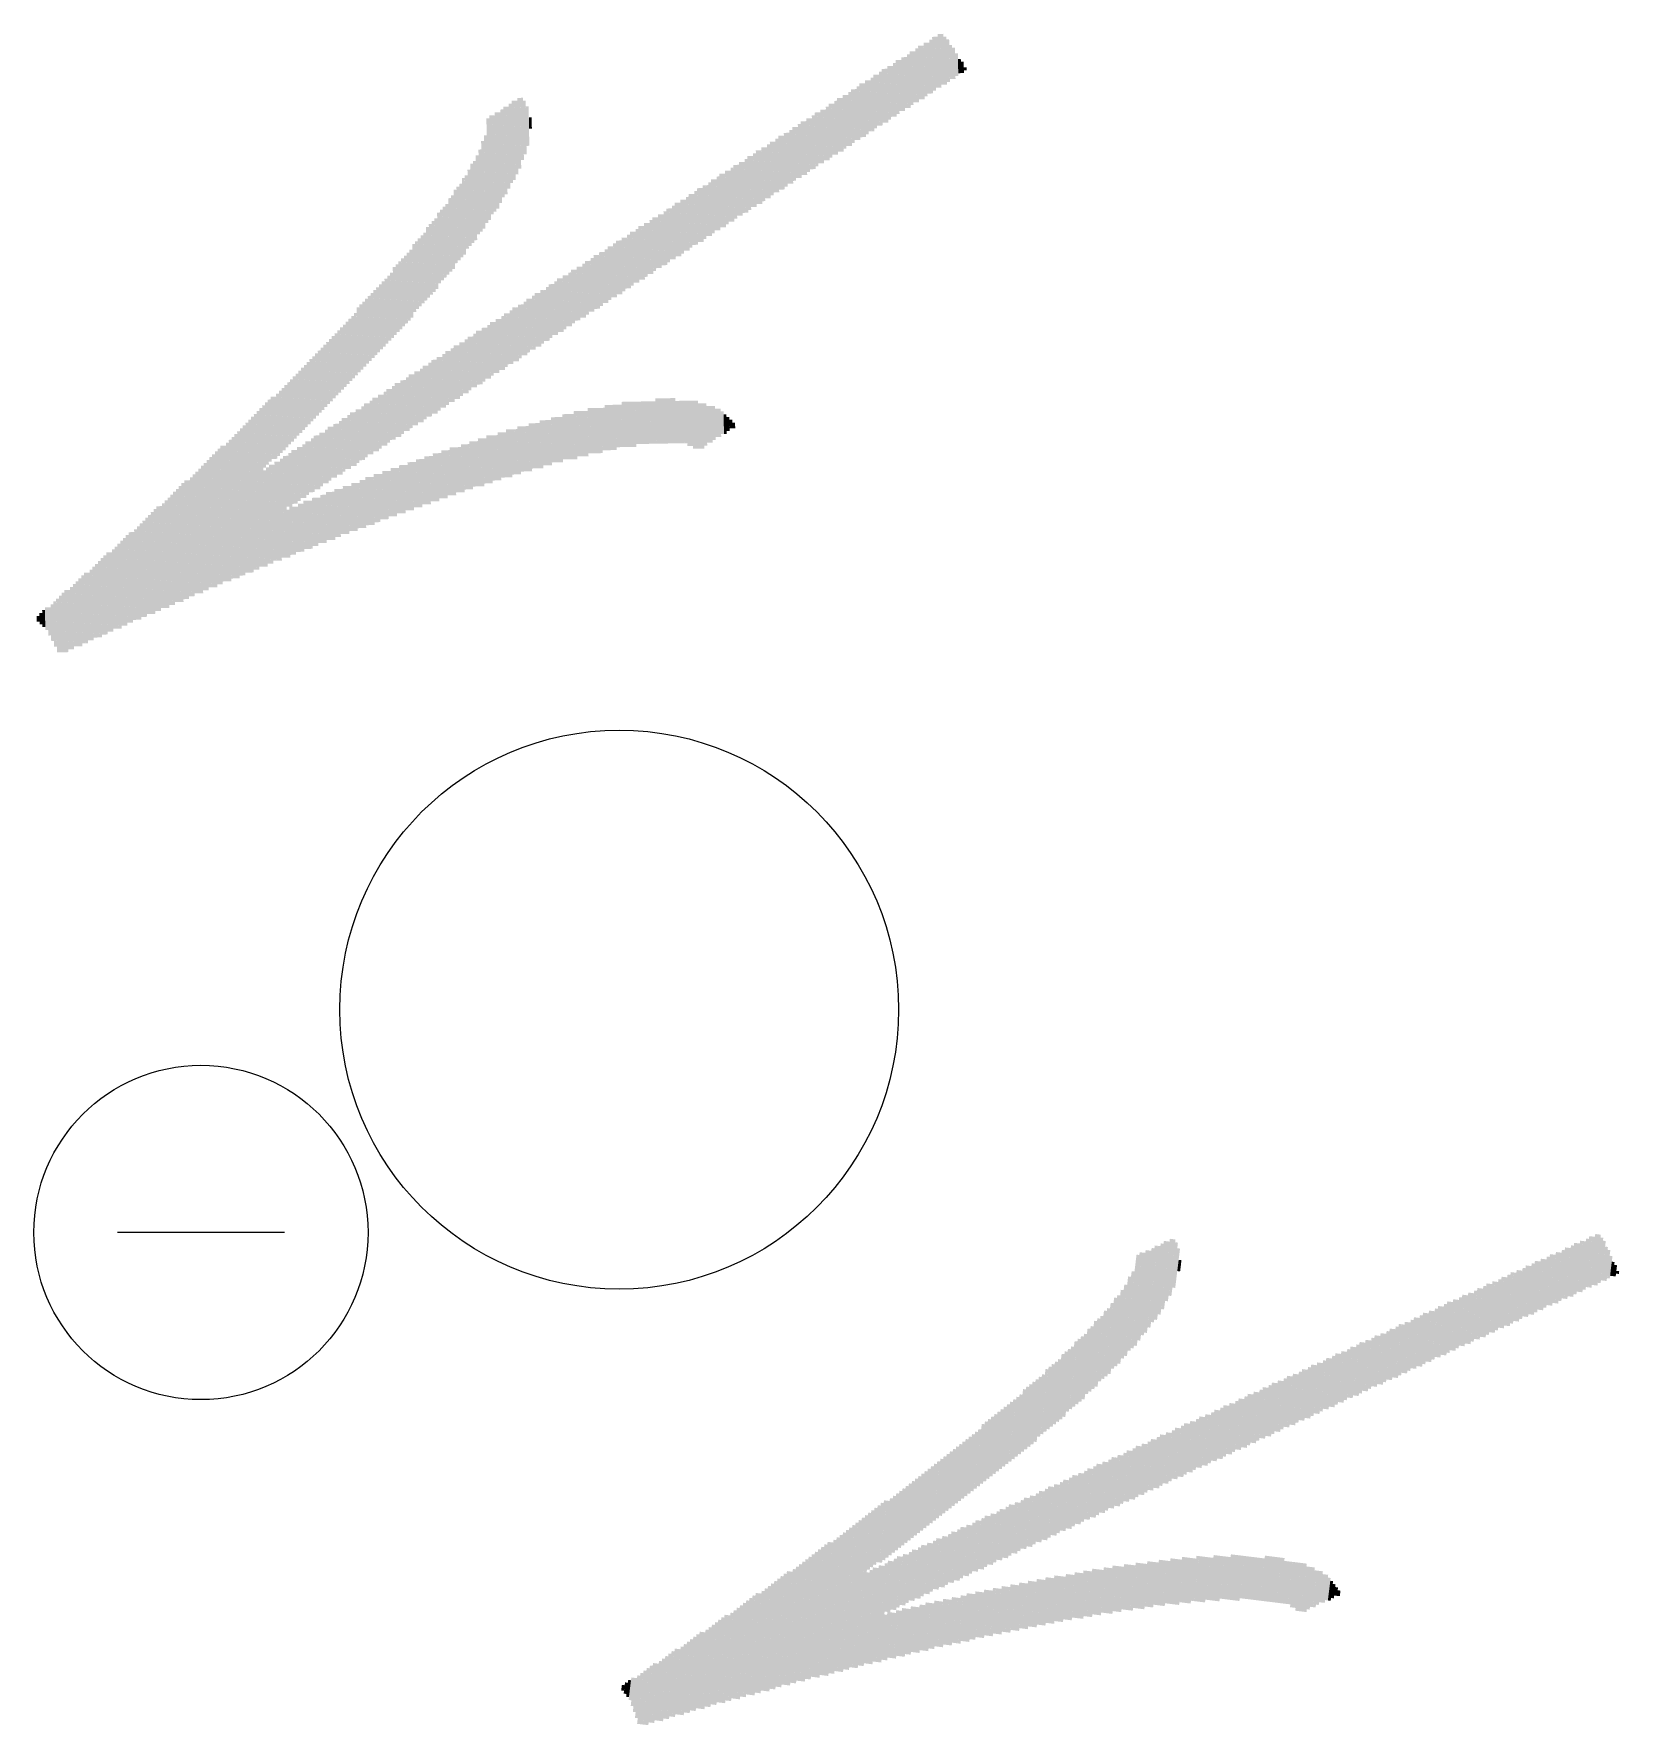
# Model space of a CAD drawing. Extents: x -28.5 to 28.5, y -1.2 to 59.4.
# Drawn here: x 10.22 to 24.45, y 40.71 to 55.89 of the extents above; entities that cross this region are included whole.
import ezdxf

# ---------------------------------------------------------------- set-up
doc = ezdxf.new("R2010")
doc.units = 0
doc.layers.add('17', color=110, linetype='CONTINUOUS')
doc.layers.add('22', color=253, linetype='CONTINUOUS')

# ---------------------------------------------------------------- blocks, each defined once
blk = doc.blocks.new('RECT')
blk.add_solid([(-0.5, -0.5), (0.5, -0.5), (-0.5, 0.5), (0.5, 0.5)])
blk = doc.blocks.new('ROUNDP')
blk.add_circle((0, 0), 0.5)

msp = doc.modelspace()

# ---------------------------------------------------------------- linework, layer by layer
at = {"layer": '22'}
msp.add_line((12.472, 45.134), (10.972, 45.134), dxfattribs=at)
msp.add_circle((11.722, 45.134), 1.5, dxfattribs=at)

# ---------------------------------------------------------------- block references
at = {"layer": '17', "xscale": 5.016, "yscale": 5.016, "rotation": 208}
msp.add_blockref('ROUNDP', (15.4767, 47.1335), dxfattribs=at)
msp.add_blockref('ROUNDP', (15.4767, 47.1335), dxfattribs=at)
at = {"layer": '22', "yscale": 0.0254}
for p, xscale, rotation in [((18.3024, 55.6211), 0.4826, 91), ((18.3276, 55.6342), 0.4572, 91), ((18.3527, 55.6474), 0.4826, 91), ((18.3779, 55.6605), 0.4572, 91), ((18.4035, 55.6482), 0.4318, 91), ((18.0765, 55.4647), 0.4826, 91), ((18.1014, 55.4906), 0.4826, 91), ((18.1266, 55.5037), 0.4572, 91), ((18.1518, 55.5168), 0.4826, 91), ((18.1767, 55.5427), 0.4826, 91), ((18.2021, 55.5431), 0.4826, 91), ((18.2271, 55.569), 0.4826, 91), ((18.2523, 55.5821), 0.4572, 91), ((18.2774, 55.5952), 0.4826, 91), ((18.4289, 55.6487), 0.381, 91), ((18.4546, 55.6364), 0.3048, 91), ((18.4802, 55.6242), 0.2794, 91), ((18.5058, 55.6119), 0.2032, 91), ((17.8252, 55.3079), 0.4826, 91), ((17.8501, 55.3337), 0.4826, 91), ((17.8755, 55.3342), 0.4826, 91), ((17.9005, 55.36), 0.4826, 91), ((17.9257, 55.3732), 0.4572, 91), ((17.9508, 55.3863), 0.4826, 91), ((17.9758, 55.4121), 0.4826, 91), ((18.001, 55.4253), 0.4572, 91), ((18.0261, 55.4384), 0.4826, 91), ((18.0513, 55.4516), 0.4572, 91), ((18.5314, 55.5997), 0.127, 91), ((18.557, 55.5874), 0.1016, 91), ((18.5826, 55.5752), 0.0254, 91), ((17.5991, 55.1642), 0.4572, 91), ((17.6242, 55.1774), 0.4826, 91), ((17.6492, 55.2032), 0.4826, 91), ((17.6746, 55.2037), 0.4826, 91), ((17.6995, 55.2295), 0.4826, 91), ((17.7247, 55.2426), 0.4572, 91), ((17.7499, 55.2558), 0.4826, 91), ((17.7748, 55.2816), 0.4826, 91), ((17.8, 55.2948), 0.4572, 91), ((14.5043, 54.907), 0.7112, 91), ((14.5292, 54.9328), 0.7112, 91), ((14.5542, 54.9587), 0.6604, 91), ((14.5789, 54.9972), 0.635, 91), ((14.6037, 55.0357), 0.5588, 91), ((14.6288, 55.0489), 0.4826, 91), ((17.3729, 55.0206), 0.4826, 91), ((17.3981, 55.0337), 0.4572, 91), ((17.4233, 55.0468), 0.4826, 91), ((17.4482, 55.0727), 0.4826, 91), ((17.4736, 55.0731), 0.4826, 91), ((17.4986, 55.099), 0.4826, 91), ((17.5238, 55.1121), 0.4572, 91), ((17.5489, 55.1253), 0.4826, 91), ((17.5739, 55.1511), 0.4826, 91), ((14.3051, 54.6749), 0.9144, 91), ((14.3298, 54.7134), 0.889, 91), ((14.355, 54.7266), 0.8636, 91), ((14.38, 54.7524), 0.8636, 91), ((14.4049, 54.7782), 0.8128, 91), ((14.4296, 54.8168), 0.7874, 91), ((14.4546, 54.8426), 0.7874, 91), ((14.4796, 54.8684), 0.7366, 91), ((14.654, 55.062), 0.3556, 91), ((14.679, 55.0879), 0.1016, 91), ((17.1216, 54.8638), 0.4826, 91), ((17.147, 54.8642), 0.4826, 91), ((17.172, 54.89), 0.4826, 91), ((17.1972, 54.9032), 0.4572, 91), ((17.2223, 54.9163), 0.4826, 91), ((17.2473, 54.9422), 0.4826, 91), ((17.2725, 54.9553), 0.4572, 91), ((17.2976, 54.9684), 0.4826, 91), ((17.3228, 54.9816), 0.4572, 91), ((17.348, 54.9947), 0.4826, 91), ((14.2813, 54.5855), 0.7874, 91), ((16.8957, 54.7074), 0.4826, 91), ((16.9207, 54.7332), 0.4826, 91), ((16.9461, 54.7337), 0.4826, 91), ((16.971, 54.7595), 0.4826, 91), ((16.9962, 54.7727), 0.4572, 91), ((17.0214, 54.7858), 0.4826, 91), ((17.0463, 54.8116), 0.4826, 91), ((17.0715, 54.8248), 0.4572, 91), ((17.0967, 54.8379), 0.4826, 91), ((14.2075, 54.4445), 0.7112, 91), ((14.2322, 54.4831), 0.7366, 91), ((14.2567, 54.5343), 0.7874, 91), ((16.6444, 54.5506), 0.4826, 91), ((16.6696, 54.5637), 0.4572, 91), ((16.6948, 54.5769), 0.4826, 91), ((16.7197, 54.6027), 0.4826, 91), ((16.7451, 54.6031), 0.4826, 91), ((16.7701, 54.629), 0.4826, 91), ((16.7953, 54.6421), 0.4572, 91), ((16.8204, 54.6553), 0.4826, 91), ((16.8454, 54.6811), 0.4826, 91), ((16.8706, 54.6942), 0.4572, 91), ((14.1333, 54.3289), 0.6858, 91), ((14.158, 54.3675), 0.7112, 91), ((14.183, 54.3933), 0.7112, 91), ((16.3931, 54.3938), 0.4826, 91), ((16.4185, 54.3942), 0.4826, 91), ((16.4435, 54.4201), 0.4826, 91), ((16.4687, 54.4332), 0.4572, 91), ((16.4938, 54.4463), 0.4826, 91), ((16.5188, 54.4722), 0.4826, 91), ((16.544, 54.4853), 0.4572, 91), ((16.5691, 54.4985), 0.4826, 91), ((16.5943, 54.5116), 0.4572, 91), ((16.6195, 54.5247), 0.4826, 91), ((14.0092, 54.1616), 0.6604, 91), ((14.0342, 54.1875), 0.6604, 91), ((14.0591, 54.2133), 0.6604, 91), ((14.0838, 54.2518), 0.6858, 91), ((14.1086, 54.2904), 0.6604, 91), ((16.1922, 54.2632), 0.4826, 91), ((16.2176, 54.2637), 0.4826, 91), ((16.2425, 54.2895), 0.4826, 91), ((16.2677, 54.3027), 0.4572, 91), ((16.2929, 54.3158), 0.4826, 91), ((16.3178, 54.3416), 0.4826, 91), ((16.343, 54.3548), 0.4572, 91), ((16.3682, 54.3679), 0.4826, 91), ((13.9101, 54.0202), 0.635, 91), ((13.935, 54.046), 0.635, 91), ((13.9598, 54.0846), 0.6604, 91), ((13.9847, 54.1104), 0.6604, 91), ((15.9663, 54.1069), 0.4826, 91), ((15.9912, 54.1327), 0.4826, 91), ((16.0166, 54.1332), 0.4826, 91), ((16.0416, 54.159), 0.4826, 91), ((16.0667, 54.1721), 0.4572, 91), ((16.0919, 54.1853), 0.4826, 91), ((16.1169, 54.2111), 0.4826, 91), ((16.142, 54.2243), 0.4572, 91), ((16.1672, 54.2374), 0.4826, 91), ((13.7857, 53.8656), 0.635, 91), ((13.8107, 53.8914), 0.635, 91), ((13.8357, 53.9173), 0.635, 91), ((13.8602, 53.9685), 0.635, 91), ((13.8851, 53.9943), 0.635, 91), ((15.715, 53.9501), 0.4826, 91), ((15.7401, 53.9632), 0.4572, 91), ((15.7653, 53.9764), 0.4826, 91), ((15.7903, 54.0022), 0.4826, 91), ((15.8154, 54.0153), 0.4572, 91), ((15.8406, 54.0285), 0.4826, 91), ((15.8658, 54.0416), 0.4572, 91), ((15.891, 54.0548), 0.4826, 91), ((15.9159, 54.0806), 0.4826, 91), ((15.9411, 54.0937), 0.4572, 91), ((13.6612, 53.7237), 0.6096, 91), ((13.6862, 53.7495), 0.6096, 91), ((13.7111, 53.7754), 0.6096, 91), ((13.7361, 53.8012), 0.6096, 91), ((13.7608, 53.8397), 0.635, 91), ((15.4637, 53.7933), 0.4826, 91), ((15.4891, 53.7937), 0.4826, 91), ((15.514, 53.8195), 0.4826, 91), ((15.5392, 53.8327), 0.4572, 91), ((15.5644, 53.8458), 0.4826, 91), ((15.5893, 53.8717), 0.4826, 91), ((15.6145, 53.8848), 0.4572, 91), ((15.6397, 53.8979), 0.4826, 91), ((15.6646, 53.9238), 0.4826, 91), ((15.69, 53.9242), 0.4826, 91), ((13.5618, 53.5949), 0.6096, 91), ((13.5868, 53.6208), 0.6096, 91), ((13.6117, 53.6466), 0.6096, 91), ((13.6363, 53.6979), 0.6096, 91), ((15.2378, 53.6369), 0.4826, 91), ((15.2627, 53.6627), 0.4826, 91), ((15.2881, 53.6632), 0.4826, 91), ((15.3131, 53.689), 0.4826, 91), ((15.3382, 53.7022), 0.4572, 91), ((15.3634, 53.7153), 0.4826, 91), ((15.3884, 53.7411), 0.4826, 91), ((15.4135, 53.7543), 0.4572, 91), ((15.4387, 53.7674), 0.4826, 91), ((13.4373, 53.453), 0.5842, 91), ((13.462, 53.4916), 0.6096, 91), ((13.487, 53.5174), 0.6096, 91), ((13.5119, 53.5433), 0.6096, 91), ((13.5369, 53.5691), 0.6096, 91), ((15.0368, 53.5064), 0.4826, 91), ((15.0618, 53.5322), 0.4826, 91), ((15.0869, 53.5453), 0.4572, 91), ((15.1121, 53.5585), 0.4826, 91), ((15.1373, 53.5716), 0.4572, 91), ((15.1625, 53.5848), 0.4826, 91), ((15.1874, 53.6106), 0.4826, 91), ((15.2126, 53.6238), 0.4572, 91), ((13.2876, 53.298), 0.5842, 91), ((13.3125, 53.3238), 0.5842, 91), ((13.3375, 53.3497), 0.5842, 91), ((13.3624, 53.3755), 0.5842, 91), ((13.3874, 53.4014), 0.5842, 91), ((13.4123, 53.4272), 0.5842, 91), ((14.7855, 53.3496), 0.4826, 91), ((14.8107, 53.3627), 0.4572, 91), ((14.8359, 53.3758), 0.4826, 91), ((14.8608, 53.4017), 0.4826, 91), ((14.886, 53.4148), 0.4572, 91), ((14.9112, 53.428), 0.4826, 91), ((14.9361, 53.4538), 0.4826, 91), ((14.9615, 53.4542), 0.4826, 91), ((14.9865, 53.4801), 0.4826, 91), ((15.0116, 53.4932), 0.4572, 91), ((13.1379, 53.143), 0.5842, 91), ((13.1628, 53.1688), 0.5842, 91), ((13.1878, 53.1946), 0.5842, 91), ((13.2127, 53.2205), 0.5842, 91), ((13.2377, 53.2463), 0.5842, 91), ((13.2626, 53.2722), 0.5842, 91), ((14.5342, 53.1927), 0.4826, 91), ((14.5596, 53.1932), 0.4826, 91), ((14.5846, 53.219), 0.4826, 91), ((14.6097, 53.2322), 0.4572, 91), ((14.6349, 53.2453), 0.4826, 91), ((14.6599, 53.2712), 0.4826, 91), ((14.685, 53.2843), 0.4572, 91), ((14.7102, 53.2974), 0.4826, 91), ((14.7352, 53.3233), 0.4826, 91), ((14.7606, 53.3237), 0.4826, 91), ((13.0133, 53.0011), 0.5588, 91), ((13.0383, 53.0269), 0.5588, 91), ((13.0632, 53.0528), 0.5588, 91), ((13.0882, 53.0786), 0.5588, 91), ((13.1131, 53.1044), 0.5588, 91), ((14.3083, 53.0364), 0.4826, 91), ((14.3333, 53.0622), 0.4826, 91), ((14.3584, 53.0754), 0.4572, 91), ((14.3836, 53.0885), 0.4826, 91), ((14.4088, 53.1016), 0.4572, 91), ((14.434, 53.1148), 0.4826, 91), ((14.4589, 53.1406), 0.4826, 91), ((14.4841, 53.1538), 0.4572, 91), ((14.5093, 53.1669), 0.4826, 91), ((12.8636, 52.846), 0.5588, 91), ((12.8886, 52.8719), 0.5588, 91), ((12.9135, 52.8977), 0.5588, 91), ((12.9385, 52.9236), 0.5588, 91), ((12.9634, 52.9494), 0.5588, 91), ((12.9884, 52.9752), 0.5588, 91), ((14.057, 52.8796), 0.4826, 91), ((14.0822, 52.8927), 0.4572, 91), ((14.1073, 52.9059), 0.4826, 91), ((14.1323, 52.9317), 0.4826, 91), ((14.1575, 52.9448), 0.4572, 91), ((14.1826, 52.958), 0.4826, 91), ((14.2076, 52.9838), 0.4826, 91), ((14.233, 52.9843), 0.4826, 91), ((14.258, 53.0101), 0.4826, 91), ((14.2831, 53.0232), 0.4572, 91), ((12.7139, 52.691), 0.5588, 91), ((12.7388, 52.7168), 0.5588, 91), ((12.7638, 52.7427), 0.5588, 91), ((12.7887, 52.7685), 0.5588, 91), ((12.8137, 52.7944), 0.5588, 91), ((12.8386, 52.8202), 0.5588, 91), ((13.8311, 52.7232), 0.4826, 91), ((13.856, 52.749), 0.4826, 91), ((13.8812, 52.7622), 0.4572, 91), ((13.9064, 52.7753), 0.4826, 91), ((13.9313, 52.8012), 0.4826, 91), ((13.9565, 52.8143), 0.4572, 91), ((13.9817, 52.8274), 0.4826, 91), ((14.0066, 52.8533), 0.4826, 91), ((14.032, 52.8537), 0.4826, 91), ((12.5642, 52.536), 0.5588, 91), ((12.5891, 52.5618), 0.5588, 91), ((12.6141, 52.5876), 0.5588, 91), ((12.639, 52.6135), 0.5588, 91), ((12.664, 52.6393), 0.5588, 91), ((12.6889, 52.6652), 0.5588, 91), ((13.6047, 52.5922), 0.4826, 91), ((13.6299, 52.6054), 0.4572, 91), ((13.6551, 52.6185), 0.4826, 91), ((13.6803, 52.6317), 0.4572, 91), ((13.7054, 52.6448), 0.4826, 91), ((13.7304, 52.6706), 0.4826, 91), ((13.7556, 52.6838), 0.4572, 91), ((13.7807, 52.6969), 0.4826, 91), ((13.8057, 52.7228), 0.4826, 91), ((12.4394, 52.4068), 0.5588, 91), ((12.4644, 52.4326), 0.5588, 91), ((12.4893, 52.4584), 0.5588, 91), ((12.5143, 52.4843), 0.5588, 91), ((12.5392, 52.5101), 0.5588, 91), ((13.3788, 52.4359), 0.4826, 91), ((13.4038, 52.4617), 0.4826, 91), ((13.429, 52.4748), 0.4572, 91), ((13.4541, 52.488), 0.4826, 91), ((13.4791, 52.5138), 0.4826, 91), ((13.5045, 52.5143), 0.4826, 91), ((13.5294, 52.5401), 0.4826, 91), ((13.5546, 52.5533), 0.4572, 91), ((13.5798, 52.5664), 0.4826, 91), ((12.2718, 51.8195), 1.4224, 91), ((12.2892, 52.2771), 0.5588, 91), ((12.3142, 52.303), 0.5588, 91), ((12.3391, 52.3288), 0.5588, 91), ((12.3641, 52.3546), 0.5588, 91), ((12.3895, 52.3551), 0.5588, 91), ((12.4145, 52.3809), 0.5588, 91), ((13.1275, 52.2791), 0.4826, 91), ((13.1527, 52.2922), 0.4572, 91), ((13.1779, 52.3053), 0.4826, 91), ((13.2028, 52.3312), 0.4826, 91), ((13.228, 52.3443), 0.4572, 91), ((13.2532, 52.3575), 0.4826, 91), ((13.2781, 52.3833), 0.4826, 91), ((13.3035, 52.3837), 0.4826, 91), ((13.3285, 52.4096), 0.4826, 91), ((13.3537, 52.4227), 0.4572, 91), ((15.2098, 52.3281), 0.4064, 91), ((15.2352, 52.3285), 0.4064, 91), ((15.2606, 52.329), 0.4064, 91), ((15.286, 52.3294), 0.4064, 91), ((15.3114, 52.3299), 0.4064, 91), ((15.3366, 52.343), 0.381, 91), ((15.3617, 52.3562), 0.4064, 91), ((15.3871, 52.3566), 0.4064, 91), ((15.4125, 52.357), 0.4064, 91), ((15.4379, 52.3575), 0.4064, 91), ((15.4631, 52.3706), 0.381, 91), ((15.4885, 52.3711), 0.381, 91), ((15.5137, 52.3842), 0.4064, 91), ((15.5391, 52.3847), 0.4064, 91), ((15.5645, 52.3851), 0.4064, 91), ((15.5899, 52.3855), 0.4064, 91), ((15.6152, 52.386), 0.4064, 91), ((15.6404, 52.3991), 0.381, 91), ((15.6658, 52.3996), 0.381, 91), ((15.6912, 52.4), 0.381, 91), ((15.7166, 52.4005), 0.381, 91), ((15.742, 52.4009), 0.381, 91), ((15.7674, 52.4013), 0.381, 91), ((15.7928, 52.4018), 0.381, 91), ((15.818, 52.4149), 0.4064, 91), ((15.8434, 52.4154), 0.4064, 91), ((15.8688, 52.4158), 0.4064, 91), ((15.8942, 52.4163), 0.4064, 91), ((15.9196, 52.4167), 0.4064, 91), ((15.945, 52.4171), 0.4064, 91), ((15.9704, 52.4176), 0.4064, 91), ((15.996, 52.4053), 0.381, 91), ((16.0214, 52.4058), 0.381, 91), ((16.0468, 52.4062), 0.381, 91), ((16.0722, 52.4067), 0.381, 91), ((16.0978, 52.3944), 0.4064, 91), ((16.1232, 52.3949), 0.4064, 91), ((16.1488, 52.3826), 0.4318, 91), ((16.1742, 52.383), 0.4318, 91), ((16.1998, 52.3708), 0.4064, 91), ((16.2252, 52.3712), 0.4064, 91), ((16.2504, 52.3844), 0.381, 91), ((16.2758, 52.3848), 0.3302, 91), ((16.3012, 52.3853), 0.3302, 91), ((16.3263, 52.3984), 0.3048, 91), ((16.3517, 52.3988), 0.254, 91), ((16.3771, 52.3993), 0.254, 91), ((12.1212, 51.7153), 1.3208, 91), ((12.1464, 51.7284), 1.3462, 91), ((12.1716, 51.7416), 1.3716, 91), ((12.1965, 51.7674), 1.3716, 91), ((12.2217, 51.7806), 1.397, 91), ((12.2467, 51.8064), 1.397, 91), ((12.8762, 52.1222), 0.4826, 91), ((12.9014, 52.1354), 0.4572, 91), ((12.9266, 52.1485), 0.4826, 91), ((12.9518, 52.1617), 0.4572, 91), ((12.9769, 52.1748), 0.4826, 91), ((13.0019, 52.2007), 0.4826, 91), ((13.0271, 52.2138), 0.4572, 91), ((13.0522, 52.2269), 0.4826, 91), ((13.0772, 52.2528), 0.4826, 91), ((13.1026, 52.2532), 0.4826, 91), ((14.5778, 52.1519), 0.4318, 91), ((14.6029, 52.1651), 0.4064, 91), ((14.6283, 52.1655), 0.4064, 91), ((14.6537, 52.166), 0.4064, 91), ((14.6789, 52.1791), 0.4318, 91), ((14.7041, 52.1923), 0.4064, 91), ((14.7295, 52.1927), 0.4064, 91), ((14.7549, 52.1931), 0.4064, 91), ((14.7801, 52.2063), 0.4318, 91), ((14.8052, 52.2194), 0.4064, 91), ((14.8306, 52.2199), 0.4064, 91), ((14.856, 52.2203), 0.4064, 91), ((14.881, 52.2462), 0.4064, 91), ((14.9064, 52.2466), 0.4064, 91), ((14.9318, 52.247), 0.4064, 91), ((14.9572, 52.2475), 0.4064, 91), ((14.9821, 52.2733), 0.4064, 91), ((15.0075, 52.2738), 0.4064, 91), ((15.0329, 52.2742), 0.4064, 91), ((15.0583, 52.2747), 0.4064, 91), ((15.0835, 52.2878), 0.4318, 91), ((15.1087, 52.3009), 0.4064, 91), ((15.1341, 52.3014), 0.4064, 91), ((15.1594, 52.3018), 0.4064, 91), ((15.1848, 52.3023), 0.4064, 91), ((16.4025, 52.3997), 0.2032, 91), ((16.4281, 52.3875), 0.1778, 91), ((16.4535, 52.3879), 0.127, 91), ((16.4789, 52.3884), 0.0762, 91), ((16.5046, 52.3761), 0.0508, 91), ((11.9708, 51.5984), 1.2446, 91), ((11.9958, 51.6242), 1.2446, 91), ((12.021, 51.6373), 1.27, 91), ((12.0461, 51.6505), 1.2954, 91), ((12.0711, 51.6763), 1.2954, 91), ((12.0963, 51.6895), 1.3208, 91), ((12.6503, 51.9659), 0.4826, 91), ((12.6753, 51.9917), 0.4826, 91), ((12.7005, 52.0049), 0.4572, 91), ((12.7256, 52.018), 0.4826, 91), ((12.7506, 52.0438), 0.4826, 91), ((12.776, 52.0443), 0.4826, 91), ((12.8009, 52.0701), 0.4826, 91), ((12.8261, 52.0833), 0.4572, 91), ((12.8513, 52.0964), 0.4826, 91), ((14.0725, 51.9907), 0.4318, 91), ((14.0977, 52.0038), 0.4064, 91), ((14.1231, 52.0043), 0.4064, 91), ((14.1483, 52.0174), 0.4318, 91), ((14.1734, 52.0306), 0.4064, 91), ((14.1988, 52.031), 0.4064, 91), ((14.224, 52.0442), 0.4318, 91), ((14.2494, 52.0446), 0.4318, 91), ((14.2746, 52.0577), 0.4064, 91), ((14.2997, 52.0709), 0.4318, 91), ((14.3251, 52.0713), 0.4318, 91), ((14.3503, 52.0845), 0.4064, 91), ((14.3757, 52.0849), 0.4064, 91), ((14.4009, 52.0981), 0.4318, 91), ((14.4261, 52.1112), 0.4064, 91), ((14.4515, 52.1116), 0.4064, 91), ((14.4766, 52.1248), 0.4318, 91), ((14.502, 52.1252), 0.4318, 91), ((14.5272, 52.1384), 0.4064, 91), ((14.5526, 52.1388), 0.4064, 91), ((11.7948, 51.4937), 1.143, 91), ((11.82, 51.5068), 1.1684, 91), ((11.8452, 51.52), 1.1938, 91), ((11.8701, 51.5458), 1.1938, 91), ((11.8953, 51.5589), 1.2192, 91), ((11.9203, 51.5848), 1.2192, 91), ((11.9457, 51.5852), 1.2192, 91), ((12.4529, 51.6322), 0.889, 91), ((12.4781, 51.6453), 0.9144, 91), ((12.4995, 51.8743), 0.4572, 91), ((12.5284, 51.6716), 0.9144, 91), ((12.5496, 51.9133), 0.4826, 91), ((12.575, 51.9138), 0.4826, 91), ((12.6, 51.9396), 0.4826, 91), ((12.6252, 51.9527), 0.4572, 91), ((13.6684, 51.8566), 0.4318, 91), ((13.6938, 51.8571), 0.4318, 91), ((13.719, 51.8702), 0.4064, 91), ((13.7441, 51.8834), 0.4318, 91), ((13.7695, 51.8838), 0.4318, 91), ((13.7947, 51.8969), 0.4064, 91), ((13.8199, 51.9101), 0.4318, 91), ((13.8453, 51.9105), 0.4318, 91), ((13.8704, 51.9237), 0.4064, 91), ((13.8956, 51.9368), 0.4318, 91), ((13.921, 51.9373), 0.4318, 91), ((13.9462, 51.9504), 0.4064, 91), ((13.9714, 51.9635), 0.4318, 91), ((13.9968, 51.964), 0.4318, 91), ((14.0219, 51.9771), 0.4064, 91), ((14.0473, 51.9776), 0.4064, 91), ((11.6445, 51.3767), 1.0668, 91), ((11.6694, 51.4026), 1.0668, 91), ((11.6946, 51.4157), 1.0922, 91), ((11.7198, 51.4289), 1.1176, 91), ((11.7447, 51.4547), 1.1176, 91), ((11.7699, 51.4678), 1.143, 91), ((12.3021, 51.5406), 0.8636, 91), ((12.327, 51.5665), 0.8636, 91), ((12.3522, 51.5796), 0.889, 91), ((12.3774, 51.5928), 0.8636, 91), ((12.4026, 51.6059), 0.889, 91), ((12.428, 51.6063), 0.889, 91), ((13.2139, 51.6963), 0.4318, 91), ((13.2393, 51.6967), 0.4318, 91), ((13.2647, 51.6972), 0.4318, 91), ((13.2897, 51.723), 0.4318, 91), ((13.3151, 51.7234), 0.4318, 91), ((13.3402, 51.7366), 0.4064, 91), ((13.3654, 51.7497), 0.4318, 91), ((13.3908, 51.7502), 0.4318, 91), ((13.416, 51.7633), 0.4064, 91), ((13.4412, 51.7765), 0.4318, 91), ((13.4665, 51.7769), 0.4318, 91), ((13.4917, 51.79), 0.4064, 91), ((13.5169, 51.8032), 0.4318, 91), ((13.5423, 51.8036), 0.4318, 91), ((13.5675, 51.8168), 0.4064, 91), ((13.5926, 51.8299), 0.4318, 91), ((13.618, 51.8303), 0.4318, 91), ((13.6432, 51.8435), 0.4064, 91), ((11.4687, 51.2594), 0.9906, 91), ((11.4936, 51.2852), 0.9906, 91), ((11.5188, 51.2983), 1.016, 91), ((11.544, 51.3115), 1.0414, 91), ((11.5689, 51.3373), 1.0414, 91), ((11.5941, 51.3505), 1.0668, 91), ((11.6193, 51.3636), 1.0414, 91), ((12.8102, 51.5368), 0.4318, 91), ((12.8356, 51.5372), 0.4318, 91), ((12.8606, 51.5631), 0.4318, 91), ((12.886, 51.5635), 0.4318, 91), ((12.9114, 51.564), 0.4318, 91), ((12.9363, 51.5898), 0.4318, 91), ((12.9617, 51.5903), 0.4318, 91), ((12.9869, 51.6034), 0.4064, 91), ((13.0121, 51.6165), 0.4318, 91), ((13.0375, 51.617), 0.4318, 91), ((13.0627, 51.6301), 0.4064, 91), ((13.0878, 51.6433), 0.4318, 91), ((13.1132, 51.6437), 0.4318, 91), ((13.1384, 51.6569), 0.4064, 91), ((13.1636, 51.67), 0.4318, 91), ((13.189, 51.6704), 0.4318, 91), ((11.2929, 51.142), 0.9144, 91), ((11.3179, 51.1678), 0.9144, 91), ((11.343, 51.1809), 0.9398, 91), ((11.3682, 51.1941), 0.9144, 91), ((11.3934, 51.2072), 0.9398, 91), ((11.4186, 51.2204), 0.9652, 91), ((11.4435, 51.2462), 0.9652, 91), ((12.5077, 51.4045), 0.4318, 91), ((12.5581, 51.4308), 0.4318, 91), ((12.5832, 51.4439), 0.4064, 91), ((12.6084, 51.4571), 0.4318, 91), ((12.6338, 51.4575), 0.4318, 91), ((12.6588, 51.4834), 0.4318, 91), ((12.6841, 51.4838), 0.4318, 91), ((12.7095, 51.4842), 0.4318, 91), ((12.7345, 51.5101), 0.4318, 91), ((12.7599, 51.5105), 0.4318, 91), ((12.7851, 51.5237), 0.4064, 91), ((11.1675, 51.0509), 0.8382, 91), ((11.1924, 51.0767), 0.8382, 91), ((11.2176, 51.0898), 0.8636, 91), ((11.2426, 51.1157), 0.8636, 91), ((11.2677, 51.1288), 0.889, 91), ((10.9917, 50.9335), 0.762, 91), ((11.0166, 50.9593), 0.762, 91), ((11.0418, 50.9725), 0.7874, 91), ((11.0668, 50.9983), 0.7874, 91), ((11.092, 51.0114), 0.8128, 91), ((11.1171, 51.0246), 0.7874, 91), ((11.1423, 51.0377), 0.8128, 91), ((10.8159, 50.8161), 0.6858, 91), ((10.8409, 50.8419), 0.6858, 91), ((10.866, 50.8551), 0.7112, 91), ((10.891, 50.8809), 0.7112, 91), ((10.9164, 50.8814), 0.7112, 91), ((10.9413, 50.9072), 0.7112, 91), ((10.9665, 50.9203), 0.7366, 91), ((10.6401, 50.6987), 0.6096, 91), ((10.6651, 50.7245), 0.6096, 91), ((10.6903, 50.7377), 0.635, 91), ((10.7154, 50.7508), 0.6096, 91), ((10.7406, 50.764), 0.635, 91), ((10.7656, 50.7898), 0.635, 91), ((10.7907, 50.8029), 0.6604, 91), ((10.4641, 50.594), 0.508, 91), ((10.4893, 50.6072), 0.5334, 91), ((10.5145, 50.6203), 0.5588, 91), ((10.5397, 50.6334), 0.5334, 91), ((10.5648, 50.6466), 0.5588, 91), ((10.5898, 50.6724), 0.5588, 91), ((10.615, 50.6856), 0.5842, 91), ((10.2855, 50.6417), 0.1016, 91), ((10.3109, 50.6421), 0.1524, 91), ((10.3363, 50.6426), 0.2032, 91), ((10.3621, 50.6176), 0.254, 91), ((10.3877, 50.6054), 0.3302, 91), ((10.4133, 50.5931), 0.4064, 91), ((10.439, 50.5809), 0.4826, 91), ((10.2601, 50.6413), 0.0508, 91), ((20.3932, 44.7608), 0.635, 83), ((20.423, 44.7955), 0.5588, 83), ((24.1389, 44.8383), 0.4826, 83), ((24.1672, 44.8604), 0.4826, 83), ((24.194, 44.8699), 0.4572, 83), ((24.2208, 44.8794), 0.4826, 83), ((24.2475, 44.8889), 0.4572, 83), ((24.2712, 44.8732), 0.4318, 83), ((20.0772, 44.4797), 0.9144, 83), ((20.107, 44.5144), 0.889, 83), ((20.1338, 44.5239), 0.8636, 83), ((20.1621, 44.546), 0.8636, 83), ((20.1904, 44.5682), 0.8128, 83), ((20.2202, 44.6029), 0.7874, 83), ((20.2485, 44.625), 0.7874, 83), ((20.2769, 44.6471), 0.7366, 83), ((20.3067, 44.6818), 0.7112, 83), ((20.335, 44.7039), 0.7112, 83), ((20.3633, 44.7261), 0.6604, 83), ((20.4498, 44.805), 0.4826, 83), ((20.4765, 44.8145), 0.3556, 83), ((23.8147, 44.6989), 0.4826, 83), ((23.8415, 44.7084), 0.4572, 83), ((23.8683, 44.718), 0.4826, 83), ((23.895, 44.7275), 0.4572, 83), ((23.9218, 44.737), 0.4826, 83), ((23.9501, 44.7591), 0.4826, 83), ((23.9768, 44.7686), 0.4572, 83), ((24.0036, 44.7781), 0.4826, 83), ((24.0319, 44.8002), 0.4826, 83), ((24.0571, 44.7971), 0.4826, 83), ((24.0854, 44.8192), 0.4826, 83), ((24.1122, 44.8287), 0.4572, 83), ((24.2964, 44.8701), 0.381, 83), ((24.3201, 44.8544), 0.3048, 83), ((24.3437, 44.8387), 0.2794, 83), ((24.3674, 44.823), 0.2032, 83), ((20.0411, 44.3945), 0.7874, 83), ((20.5049, 44.8366), 0.1016, 83), ((23.4622, 44.5375), 0.4826, 83), ((23.4875, 44.5344), 0.4826, 83), ((23.5158, 44.5565), 0.4826, 83), ((23.5425, 44.566), 0.4572, 83), ((23.5693, 44.5755), 0.4826, 83), ((23.5976, 44.5976), 0.4826, 83), ((23.6243, 44.6071), 0.4572, 83), ((23.6511, 44.6167), 0.4826, 83), ((23.6794, 44.6388), 0.4826, 83), ((23.7046, 44.6357), 0.4826, 83), ((23.7329, 44.6578), 0.4826, 83), ((23.7597, 44.6673), 0.4572, 83), ((23.7864, 44.6768), 0.4826, 83), ((24.391, 44.8073), 0.127, 83), ((24.4147, 44.7916), 0.1016, 83), ((24.4384, 44.7759), 0.0254, 83), ((19.9485, 44.2652), 0.7112, 83), ((19.9783, 44.2999), 0.7366, 83), ((20.0097, 44.3472), 0.7874, 83), ((23.1633, 44.3951), 0.4826, 83), ((23.19, 44.4046), 0.4572, 83), ((23.2168, 44.4141), 0.4826, 83), ((23.2451, 44.4362), 0.4826, 83), ((23.2703, 44.4331), 0.4826, 83), ((23.2986, 44.4552), 0.4826, 83), ((23.3254, 44.4647), 0.4572, 83), ((23.3521, 44.4742), 0.4826, 83), ((23.3804, 44.4963), 0.4826, 83), ((23.4072, 44.5059), 0.4572, 83), ((23.4339, 44.5154), 0.4826, 83), ((19.8589, 44.161), 0.6858, 83), ((19.8888, 44.1957), 0.7112, 83), ((19.9171, 44.2179), 0.7112, 83), ((22.8108, 44.2336), 0.4826, 83), ((22.8375, 44.2431), 0.4572, 83), ((22.8643, 44.2526), 0.4826, 83), ((22.8926, 44.2748), 0.4826, 83), ((22.9178, 44.2717), 0.4826, 83), ((22.9461, 44.2938), 0.4826, 83), ((22.9729, 44.3033), 0.4572, 83), ((22.9996, 44.3128), 0.4826, 83), ((23.0279, 44.3349), 0.4826, 83), ((23.0547, 44.3444), 0.4572, 83), ((23.0814, 44.3539), 0.4826, 83), ((23.1082, 44.3634), 0.4572, 83), ((23.1349, 44.3729), 0.4826, 83), ((19.7127, 44.0126), 0.6604, 83), ((19.741, 44.0347), 0.6604, 83), ((19.7693, 44.0569), 0.6604, 83), ((19.7992, 44.0916), 0.6858, 83), ((19.829, 44.1263), 0.6604, 83), ((22.5118, 44.0912), 0.4826, 83), ((22.5385, 44.1007), 0.4572, 83), ((22.5653, 44.1102), 0.4826, 83), ((22.5936, 44.1323), 0.4826, 83), ((22.6203, 44.1418), 0.4572, 83), ((22.6471, 44.1514), 0.4826, 83), ((22.6754, 44.1735), 0.4826, 83), ((22.7006, 44.1704), 0.4826, 83), ((22.7289, 44.1925), 0.4826, 83), ((22.7557, 44.202), 0.4572, 83), ((22.7824, 44.2115), 0.4826, 83), ((19.5666, 43.8642), 0.635, 83), ((19.5949, 43.8863), 0.635, 83), ((19.6232, 43.9085), 0.635, 83), ((19.653, 43.9432), 0.6604, 83), ((19.6813, 43.9653), 0.6604, 83), ((22.1593, 43.9298), 0.4826, 83), ((22.186, 43.9393), 0.4572, 83), ((22.2128, 43.9488), 0.4826, 83), ((22.2411, 43.9709), 0.4826, 83), ((22.2678, 43.9804), 0.4572, 83), ((22.2946, 43.9899), 0.4826, 83), ((22.3214, 43.9994), 0.4572, 83), ((22.3481, 44.0089), 0.4826, 83), ((22.3764, 44.031), 0.4826, 83), ((22.4032, 44.0406), 0.4572, 83), ((22.4299, 44.0501), 0.4826, 83), ((22.4582, 44.0722), 0.4826, 83), ((22.4835, 44.0691), 0.4826, 83), ((19.4219, 43.7284), 0.635, 83), ((19.4502, 43.7506), 0.635, 83), ((19.4785, 43.7727), 0.635, 83), ((19.5068, 43.7948), 0.635, 83), ((19.5382, 43.8421), 0.635, 83), ((21.8603, 43.7873), 0.4826, 83), ((21.8886, 43.8094), 0.4826, 83), ((21.9138, 43.8063), 0.4826, 83), ((21.9421, 43.8285), 0.4826, 83), ((21.9689, 43.838), 0.4572, 83), ((21.9956, 43.8475), 0.4826, 83), ((22.0239, 43.8696), 0.4826, 83), ((22.0507, 43.8791), 0.4572, 83), ((22.0774, 43.8886), 0.4826, 83), ((22.1058, 43.9107), 0.4826, 83), ((22.131, 43.9076), 0.4826, 83), ((19.2474, 43.5579), 0.6096, 83), ((19.2788, 43.6053), 0.6096, 83), ((19.3072, 43.6274), 0.6096, 83), ((19.3355, 43.6495), 0.6096, 83), ((19.3638, 43.6716), 0.6096, 83), ((19.3921, 43.6937), 0.6096, 83), ((21.5078, 43.6259), 0.4826, 83), ((21.5345, 43.6354), 0.4572, 83), ((21.5613, 43.6449), 0.4826, 83), ((21.5896, 43.667), 0.4826, 83), ((21.6164, 43.6765), 0.4572, 83), ((21.6431, 43.686), 0.4826, 83), ((21.6714, 43.7081), 0.4826, 83), ((21.6966, 43.7051), 0.4826, 83), ((21.7249, 43.7272), 0.4826, 83), ((21.7517, 43.7367), 0.4572, 83), ((21.7784, 43.7462), 0.4826, 83), ((21.8068, 43.7683), 0.4826, 83), ((21.8335, 43.7778), 0.4572, 83), ((19.0776, 43.4252), 0.6096, 83), ((19.1059, 43.4474), 0.6096, 83), ((19.1342, 43.4695), 0.6096, 83), ((19.1625, 43.4916), 0.6096, 83), ((19.1908, 43.5137), 0.6096, 83), ((19.2191, 43.5358), 0.6096, 83), ((21.2088, 43.4835), 0.4826, 83), ((21.2371, 43.5056), 0.4826, 83), ((21.2639, 43.5151), 0.4572, 83), ((21.2906, 43.5246), 0.4826, 83), ((21.3189, 43.5467), 0.4826, 83), ((21.3441, 43.5436), 0.4826, 83), ((21.3724, 43.5657), 0.4826, 83), ((21.3992, 43.5752), 0.4572, 83), ((21.426, 43.5847), 0.4826, 83), ((21.4543, 43.6069), 0.4826, 83), ((21.481, 43.6164), 0.4572, 83), ((18.9062, 43.2799), 0.5842, 83), ((18.9345, 43.3021), 0.5842, 83), ((18.9628, 43.3242), 0.5842, 83), ((18.9911, 43.3463), 0.5842, 83), ((19.0195, 43.3684), 0.5842, 83), ((19.0478, 43.3905), 0.5842, 83), ((20.8563, 43.322), 0.4826, 83), ((20.8846, 43.3441), 0.4826, 83), ((20.9098, 43.341), 0.4826, 83), ((20.9381, 43.3631), 0.4826, 83), ((20.9649, 43.3727), 0.4572, 83), ((20.9916, 43.3822), 0.4826, 83), ((21.0199, 43.4043), 0.4826, 83), ((21.0467, 43.4138), 0.4572, 83), ((21.0735, 43.4233), 0.4826, 83), ((21.1018, 43.4454), 0.4826, 83), ((21.127, 43.4423), 0.4826, 83), ((21.1553, 43.4644), 0.4826, 83), ((21.182, 43.4739), 0.4572, 83), ((18.7081, 43.1251), 0.5842, 83), ((18.7364, 43.1473), 0.5842, 83), ((18.7647, 43.1694), 0.5842, 83), ((18.793, 43.1915), 0.5842, 83), ((18.8213, 43.2136), 0.5842, 83), ((18.8496, 43.2357), 0.5842, 83), ((18.8779, 43.2578), 0.5842, 83), ((20.5321, 43.1827), 0.4826, 83), ((20.5573, 43.1796), 0.4826, 83), ((20.5856, 43.2017), 0.4826, 83), ((20.6124, 43.2112), 0.4572, 83), ((20.6391, 43.2207), 0.4826, 83), ((20.6674, 43.2428), 0.4826, 83), ((20.6942, 43.2523), 0.4572, 83), ((20.7209, 43.2619), 0.4826, 83), ((20.7477, 43.2714), 0.4572, 83), ((20.7745, 43.2809), 0.4826, 83), ((20.8028, 43.303), 0.4826, 83), ((20.8295, 43.3125), 0.4572, 83), ((18.5367, 42.9798), 0.5588, 83), ((18.565, 43.002), 0.5588, 83), ((18.5933, 43.0241), 0.5588, 83), ((18.6216, 43.0462), 0.5588, 83), ((18.6499, 43.0683), 0.5588, 83), ((18.6782, 43.0904), 0.5588, 83), ((20.2048, 43.0181), 0.4826, 83), ((20.2331, 43.0403), 0.4826, 83), ((20.2599, 43.0498), 0.4572, 83), ((20.2866, 43.0593), 0.4826, 83), ((20.3149, 43.0814), 0.4826, 83), ((20.3401, 43.0783), 0.4826, 83), ((20.3684, 43.1004), 0.4826, 83), ((20.3952, 43.1099), 0.4572, 83), ((20.422, 43.1194), 0.4826, 83), ((20.4503, 43.1416), 0.4826, 83), ((20.477, 43.1511), 0.4572, 83), ((20.5038, 43.1606), 0.4826, 83), ((18.3386, 42.825), 0.5588, 83), ((18.3669, 42.8472), 0.5588, 83), ((18.3952, 42.8693), 0.5588, 83), ((18.4235, 42.8914), 0.5588, 83), ((18.4518, 42.9135), 0.5588, 83), ((18.4801, 42.9356), 0.5588, 83), ((18.5084, 42.9577), 0.5588, 83), ((19.8806, 42.8788), 0.4826, 83), ((19.9074, 42.8883), 0.4572, 83), ((19.9341, 42.8978), 0.4826, 83), ((19.9609, 42.9073), 0.4572, 83), ((19.9876, 42.9169), 0.4826, 83), ((20.0159, 42.939), 0.4826, 83), ((20.0427, 42.9485), 0.4572, 83), ((20.0695, 42.958), 0.4826, 83), ((20.0978, 42.9801), 0.4826, 83), ((20.123, 42.977), 0.4826, 83), ((20.1513, 42.9991), 0.4826, 83), ((20.178, 43.0086), 0.4572, 83), ((18.1404, 42.6702), 0.5588, 83), ((18.1687, 42.6923), 0.5588, 83), ((18.197, 42.7145), 0.5588, 83), ((18.2253, 42.7366), 0.5588, 83), ((18.2536, 42.7587), 0.5588, 83), ((18.2819, 42.7808), 0.5588, 83), ((18.3102, 42.8029), 0.5588, 83), ((19.5281, 42.7174), 0.4826, 83), ((19.5533, 42.7143), 0.4826, 83), ((19.5816, 42.7364), 0.4826, 83), ((19.6084, 42.7459), 0.4572, 83), ((19.6351, 42.7554), 0.4826, 83), ((19.6634, 42.7775), 0.4826, 83), ((19.6902, 42.787), 0.4572, 83), ((19.717, 42.7965), 0.4826, 83), ((19.7453, 42.8187), 0.4826, 83), ((19.7705, 42.8156), 0.4826, 83), ((19.7988, 42.8377), 0.4826, 83), ((19.8255, 42.8472), 0.4572, 83), ((19.8523, 42.8567), 0.4826, 83), ((17.9706, 42.5375), 0.5588, 83), ((17.9989, 42.5597), 0.5588, 83), ((18.0272, 42.5818), 0.5588, 83), ((18.0555, 42.6039), 0.5588, 83), ((18.0838, 42.626), 0.5588, 83), ((18.1121, 42.6481), 0.5588, 83), ((19.2291, 42.5749), 0.4826, 83), ((19.2559, 42.5845), 0.4572, 83), ((19.2826, 42.594), 0.4826, 83), ((19.3109, 42.6161), 0.4826, 83), ((19.3361, 42.613), 0.4826, 83), ((19.3645, 42.6351), 0.4826, 83), ((19.3912, 42.6446), 0.4572, 83), ((19.418, 42.6541), 0.4826, 83), ((19.4463, 42.6762), 0.4826, 83), ((19.473, 42.6857), 0.4572, 83), ((19.4998, 42.6953), 0.4826, 83), ((17.7472, 42.3858), 0.5588, 83), ((17.7755, 42.4079), 0.5588, 83), ((17.8038, 42.4301), 0.5588, 83), ((17.8321, 42.4522), 0.5588, 83), ((17.8574, 42.4491), 0.5588, 83), ((17.8857, 42.4712), 0.5588, 83), ((17.914, 42.4933), 0.5588, 83), ((17.9423, 42.5154), 0.5588, 83), ((18.8766, 42.4135), 0.4826, 83), ((18.9034, 42.423), 0.4572, 83), ((18.9301, 42.4325), 0.4826, 83), ((18.9584, 42.4546), 0.4826, 83), ((18.9836, 42.4515), 0.4826, 83), ((19.0119, 42.4737), 0.4826, 83), ((19.0387, 42.4832), 0.4572, 83), ((19.0655, 42.4927), 0.4826, 83), ((19.0938, 42.5148), 0.4826, 83), ((19.1205, 42.5243), 0.4572, 83), ((19.1473, 42.5338), 0.4826, 83), ((19.1741, 42.5433), 0.4572, 83), ((19.2008, 42.5528), 0.4826, 83), ((17.5026, 41.8529), 1.3208, 83), ((17.5294, 41.8624), 1.3462, 83), ((17.5562, 41.8719), 1.3716, 83), ((17.5845, 41.894), 1.3716, 83), ((17.6112, 41.9035), 1.397, 83), ((17.6395, 41.9256), 1.397, 83), ((17.6663, 41.9351), 1.4224, 83), ((18.5241, 42.2521), 0.4826, 83), ((18.5776, 42.2711), 0.4826, 83), ((18.6044, 42.2806), 0.4572, 83), ((18.6311, 42.2901), 0.4826, 83), ((18.6594, 42.3122), 0.4826, 83), ((18.6862, 42.3217), 0.4572, 83), ((18.713, 42.3312), 0.4826, 83), ((18.7413, 42.3533), 0.4826, 83), ((18.7665, 42.3503), 0.4826, 83), ((18.7948, 42.3724), 0.4826, 83), ((18.8215, 42.3819), 0.4572, 83), ((18.8483, 42.3914), 0.4826, 83), ((17.2855, 41.7516), 1.2192, 83), ((17.3107, 41.7485), 1.2192, 83), ((17.3375, 41.758), 1.2446, 83), ((17.3658, 41.7801), 1.2446, 83), ((17.3925, 41.7896), 1.27, 83), ((17.4193, 41.7991), 1.2954, 83), ((17.4476, 41.8212), 1.2954, 83), ((17.4743, 41.8308), 1.3208, 83), ((18.2251, 42.1096), 0.4826, 83), ((18.2519, 42.1191), 0.4572, 83), ((18.2786, 42.1287), 0.4826, 83), ((18.3069, 42.1508), 0.4826, 83), ((18.3337, 42.1603), 0.4572, 83), ((18.3605, 42.1698), 0.4826, 83), ((18.3872, 42.1793), 0.4572, 83), ((18.414, 42.1888), 0.4826, 83), ((18.4423, 42.2109), 0.4826, 83), ((18.469, 42.2204), 0.4572, 83), ((18.4958, 42.2299), 0.4826, 83), ((18.5493, 42.249), 0.4826, 83), ((17.0935, 41.6472), 1.1176, 83), ((17.1203, 41.6567), 1.143, 83), ((17.1486, 41.6788), 1.143, 83), ((17.1754, 41.6883), 1.1684, 83), ((17.2021, 41.6978), 1.1938, 83), ((17.2304, 41.72), 1.1938, 83), ((17.2572, 41.7295), 1.2192, 83), ((17.8998, 41.7529), 0.9144, 83), ((17.9544, 41.9893), 0.4826, 83), ((17.9796, 41.9862), 0.4826, 83), ((18.008, 42.0083), 0.4826, 83), ((18.0347, 42.0179), 0.4572, 83), ((18.0615, 42.0274), 0.4826, 83), ((18.0898, 42.0495), 0.4826, 83), ((18.1165, 42.059), 0.4572, 83), ((18.1433, 42.0685), 0.4826, 83), ((18.1716, 42.0906), 0.4826, 83), ((18.1968, 42.0875), 0.4826, 83), ((20.3094, 41.9945), 0.4064, 83), ((20.3346, 41.9914), 0.4064, 83), ((20.3598, 41.9883), 0.4064, 83), ((20.4134, 42.0073), 0.4064, 83), ((20.4386, 42.0042), 0.4064, 83), ((20.4638, 42.0011), 0.4064, 83), ((20.489, 41.998), 0.4064, 83), ((20.5157, 42.0075), 0.4318, 83), ((20.5425, 42.017), 0.4064, 83), ((20.5677, 42.0139), 0.4064, 83), ((20.5929, 42.0108), 0.4064, 83), ((20.6181, 42.0077), 0.4064, 83), ((20.6464, 42.0299), 0.4064, 83), ((20.6717, 42.0268), 0.4064, 83), ((20.6969, 42.0237), 0.4064, 83), ((20.7221, 42.0206), 0.4064, 83), ((20.7473, 42.0175), 0.4064, 83), ((20.7741, 42.027), 0.381, 83), ((20.8008, 42.0365), 0.4064, 83), ((20.826, 42.0334), 0.4064, 83), ((20.8512, 42.0303), 0.4064, 83), ((20.8764, 42.0272), 0.4064, 83), ((20.9032, 42.0367), 0.381, 83), ((20.9284, 42.0336), 0.381, 83), ((20.9552, 42.0431), 0.4064, 83), ((20.9804, 42.04), 0.4064, 83), ((21.0056, 42.0369), 0.4064, 83), ((21.0308, 42.0338), 0.4064, 83), ((21.056, 42.0307), 0.4064, 83), ((21.0828, 42.0403), 0.381, 83), ((21.108, 42.0372), 0.381, 83), ((21.1332, 42.0341), 0.381, 83), ((21.1584, 42.031), 0.381, 83), ((21.1836, 42.0279), 0.381, 83), ((21.2088, 42.0248), 0.381, 83), ((21.234, 42.0217), 0.381, 83), ((21.2608, 42.0312), 0.4064, 83), ((21.286, 42.0281), 0.4064, 83), ((21.3112, 42.025), 0.4064, 83), ((21.3364, 42.0219), 0.4064, 83), ((21.3616, 42.0188), 0.4064, 83), ((21.3868, 42.0157), 0.4064, 83), ((21.4121, 42.0126), 0.4064, 83), ((16.8748, 41.5333), 1.0414, 83), ((16.9031, 41.5554), 1.0414, 83), ((16.9299, 41.5649), 1.0668, 83), ((16.9566, 41.5744), 1.0414, 83), ((16.9834, 41.5839), 1.0668, 83), ((17.0117, 41.6061), 1.0668, 83), ((17.0385, 41.6156), 1.0922, 83), ((17.0652, 41.6251), 1.1176, 83), ((17.6575, 41.6547), 0.8636, 83), ((17.6858, 41.6768), 0.8636, 83), ((17.7125, 41.6863), 0.889, 83), ((17.7393, 41.6959), 0.8636, 83), ((17.766, 41.7054), 0.889, 83), ((17.7912, 41.7023), 0.889, 83), ((17.8195, 41.7244), 0.889, 83), ((17.8463, 41.7339), 0.9144, 83), ((17.8994, 41.9577), 0.4572, 83), ((19.2906, 41.8253), 0.4318, 83), ((19.3158, 41.8222), 0.4318, 83), ((19.3693, 41.8412), 0.4318, 83), ((19.3945, 41.8381), 0.4318, 83), ((19.4213, 41.8476), 0.4064, 83), ((19.4465, 41.8445), 0.4064, 83), ((19.4733, 41.854), 0.4318, 83), ((19.5, 41.8635), 0.4064, 83), ((19.5252, 41.8604), 0.4064, 83), ((19.552, 41.8699), 0.4318, 83), ((19.5788, 41.8794), 0.4064, 83), ((19.604, 41.8764), 0.4064, 83), ((19.6307, 41.8859), 0.4318, 83), ((19.6559, 41.8828), 0.4318, 83), ((19.6827, 41.8923), 0.4064, 83), ((19.7095, 41.9018), 0.4318, 83), ((19.7347, 41.8987), 0.4318, 83), ((19.7614, 41.9082), 0.4064, 83), ((19.7866, 41.9051), 0.4064, 83), ((19.8134, 41.9146), 0.4318, 83), ((19.8402, 41.9241), 0.4064, 83), ((19.8654, 41.921), 0.4064, 83), ((19.8921, 41.9305), 0.4318, 83), ((19.9173, 41.9274), 0.4318, 83), ((19.9441, 41.937), 0.4064, 83), ((19.9693, 41.9339), 0.4064, 83), ((19.9961, 41.9434), 0.4318, 83), ((20.0228, 41.9529), 0.4064, 83), ((20.048, 41.9498), 0.4064, 83), ((20.0732, 41.9467), 0.4064, 83), ((20.1, 41.9562), 0.4318, 83), ((20.1268, 41.9657), 0.4064, 83), ((20.152, 41.9626), 0.4064, 83), ((20.1772, 41.9595), 0.4064, 83), ((20.2039, 41.969), 0.4318, 83), ((20.2307, 41.9785), 0.4064, 83), ((20.2559, 41.9754), 0.4064, 83), ((20.2811, 41.9723), 0.4064, 83), ((20.3851, 41.9852), 0.4064, 83), ((21.4357, 41.9969), 0.381, 83), ((21.4609, 41.9938), 0.381, 83), ((21.4861, 41.9907), 0.381, 83), ((21.5114, 41.9876), 0.381, 83), ((21.535, 41.9719), 0.4064, 83), ((21.5602, 41.9688), 0.4064, 83), ((21.5839, 41.9531), 0.4318, 83), ((21.6091, 41.95), 0.4318, 83), ((21.6328, 41.9343), 0.4064, 83), ((21.658, 41.9312), 0.4064, 83), ((21.6847, 41.9408), 0.381, 83), ((21.7099, 41.9377), 0.3302, 83), ((21.7352, 41.9346), 0.3302, 83), ((21.7619, 41.9441), 0.3048, 83), ((21.7871, 41.941), 0.254, 83), ((21.8123, 41.9379), 0.254, 83), ((16.6577, 41.432), 0.9398, 83), ((16.6844, 41.4415), 0.9144, 83), ((16.7112, 41.451), 0.9398, 83), ((16.7379, 41.4605), 0.9652, 83), ((16.7662, 41.4827), 0.9652, 83), ((16.793, 41.4922), 0.9906, 83), ((16.8213, 41.5143), 0.9906, 83), ((16.8481, 41.5238), 1.016, 83), ((18.5821, 41.6819), 0.4318, 83), ((18.6073, 41.6788), 0.4318, 83), ((18.6325, 41.6758), 0.4318, 83), ((18.6608, 41.6979), 0.4318, 83), ((18.686, 41.6948), 0.4318, 83), ((18.7128, 41.7043), 0.4064, 83), ((18.7395, 41.7138), 0.4318, 83), ((18.7647, 41.7107), 0.4318, 83), ((18.7915, 41.7202), 0.4064, 83), ((18.8182, 41.7297), 0.4318, 83), ((18.8435, 41.7266), 0.4318, 83), ((18.8702, 41.7361), 0.4064, 83), ((18.897, 41.7456), 0.4318, 83), ((18.9222, 41.7426), 0.4318, 83), ((18.9489, 41.7521), 0.4064, 83), ((18.9757, 41.7616), 0.4318, 83), ((19.0009, 41.7585), 0.4318, 83), ((19.0277, 41.768), 0.4064, 83), ((19.0544, 41.7775), 0.4318, 83), ((19.0796, 41.7744), 0.4318, 83), ((19.1064, 41.7839), 0.4064, 83), ((19.1332, 41.7934), 0.4318, 83), ((19.1584, 41.7903), 0.4318, 83), ((19.1851, 41.7998), 0.4064, 83), ((19.2119, 41.8093), 0.4318, 83), ((19.2371, 41.8062), 0.4318, 83), ((19.2639, 41.8158), 0.4064, 83), ((19.3426, 41.8317), 0.4064, 83), ((21.8375, 41.9348), 0.2032, 83), ((21.8612, 41.9191), 0.1778, 83), ((21.8864, 41.916), 0.127, 83), ((21.9116, 41.9129), 0.0762, 83), ((21.9353, 41.8972), 0.0508, 83), ((16.4657, 41.3276), 0.8382, 83), ((16.494, 41.3497), 0.8382, 83), ((16.5208, 41.3593), 0.8636, 83), ((16.5491, 41.3814), 0.8636, 83), ((16.5758, 41.3909), 0.889, 83), ((16.6026, 41.4004), 0.9144, 83), ((16.6309, 41.4225), 0.9144, 83), ((17.9491, 41.5293), 0.4318, 83), ((17.9744, 41.5262), 0.4318, 83), ((18.0027, 41.5484), 0.4318, 83), ((18.0279, 41.5453), 0.4318, 83), ((18.0531, 41.5422), 0.4318, 83), ((18.0814, 41.5643), 0.4318, 83), ((18.1066, 41.5612), 0.4318, 83), ((18.1334, 41.5707), 0.4064, 83), ((18.1601, 41.5802), 0.4318, 83), ((18.1853, 41.5771), 0.4318, 83), ((18.2136, 41.5992), 0.4318, 83), ((18.2388, 41.5961), 0.4318, 83), ((18.2641, 41.593), 0.4318, 83), ((18.2924, 41.6151), 0.4318, 83), ((18.3176, 41.6121), 0.4318, 83), ((18.3443, 41.6216), 0.4064, 83), ((18.3711, 41.6311), 0.4318, 83), ((18.3963, 41.628), 0.4318, 83), ((18.4231, 41.6375), 0.4064, 83), ((18.4498, 41.647), 0.4318, 83), ((18.475, 41.6439), 0.4318, 83), ((18.5018, 41.6534), 0.4064, 83), ((18.5285, 41.6629), 0.4318, 83), ((18.5538, 41.6598), 0.4318, 83), ((16.2485, 41.2263), 0.7366, 83), ((16.2753, 41.2358), 0.762, 83), ((16.3036, 41.258), 0.762, 83), ((16.3304, 41.2675), 0.7874, 83), ((16.3587, 41.2896), 0.7874, 83), ((16.3854, 41.2991), 0.8128, 83), ((16.4122, 41.3086), 0.7874, 83), ((16.4389, 41.3181), 0.8128, 83), ((17.8421, 41.4913), 0.4318, 83), ((17.8956, 41.5103), 0.4318, 83), ((17.9224, 41.5198), 0.4064, 83), ((16.0314, 41.125), 0.635, 83), ((16.0581, 41.1346), 0.6604, 83), ((16.0849, 41.1441), 0.6858, 83), ((16.1132, 41.1662), 0.6858, 83), ((16.14, 41.1757), 0.7112, 83), ((16.1683, 41.1978), 0.7112, 83), ((16.1935, 41.1947), 0.7112, 83), ((16.2218, 41.2168), 0.7112, 83), ((15.8127, 41.0112), 0.5588, 83), ((15.841, 41.0333), 0.5588, 83), ((15.8677, 41.0428), 0.5842, 83), ((15.8945, 41.0523), 0.6096, 83), ((15.9228, 41.0744), 0.6096, 83), ((15.9496, 41.0839), 0.635, 83), ((15.9763, 41.0934), 0.6096, 83), ((16.0031, 41.1029), 0.635, 83), ((15.5858, 41.039), 0.2032, 83), ((15.6079, 41.0107), 0.254, 83), ((15.6316, 40.995), 0.3302, 83), ((15.6552, 40.9793), 0.4064, 83), ((15.6789, 40.9636), 0.4826, 83), ((15.7056, 40.9731), 0.508, 83), ((15.7324, 40.9826), 0.5334, 83), ((15.7592, 40.9921), 0.5588, 83), ((15.7859, 41.0016), 0.5334, 83), ((15.5101, 41.0483), 0.0508, 83), ((15.5354, 41.0452), 0.1016, 83), ((15.5606, 41.0421), 0.1524, 83)]:
    msp.add_blockref('RECT', p, dxfattribs=dict(at, xscale=xscale, rotation=rotation))

doc.saveas('drawing.dxf')
